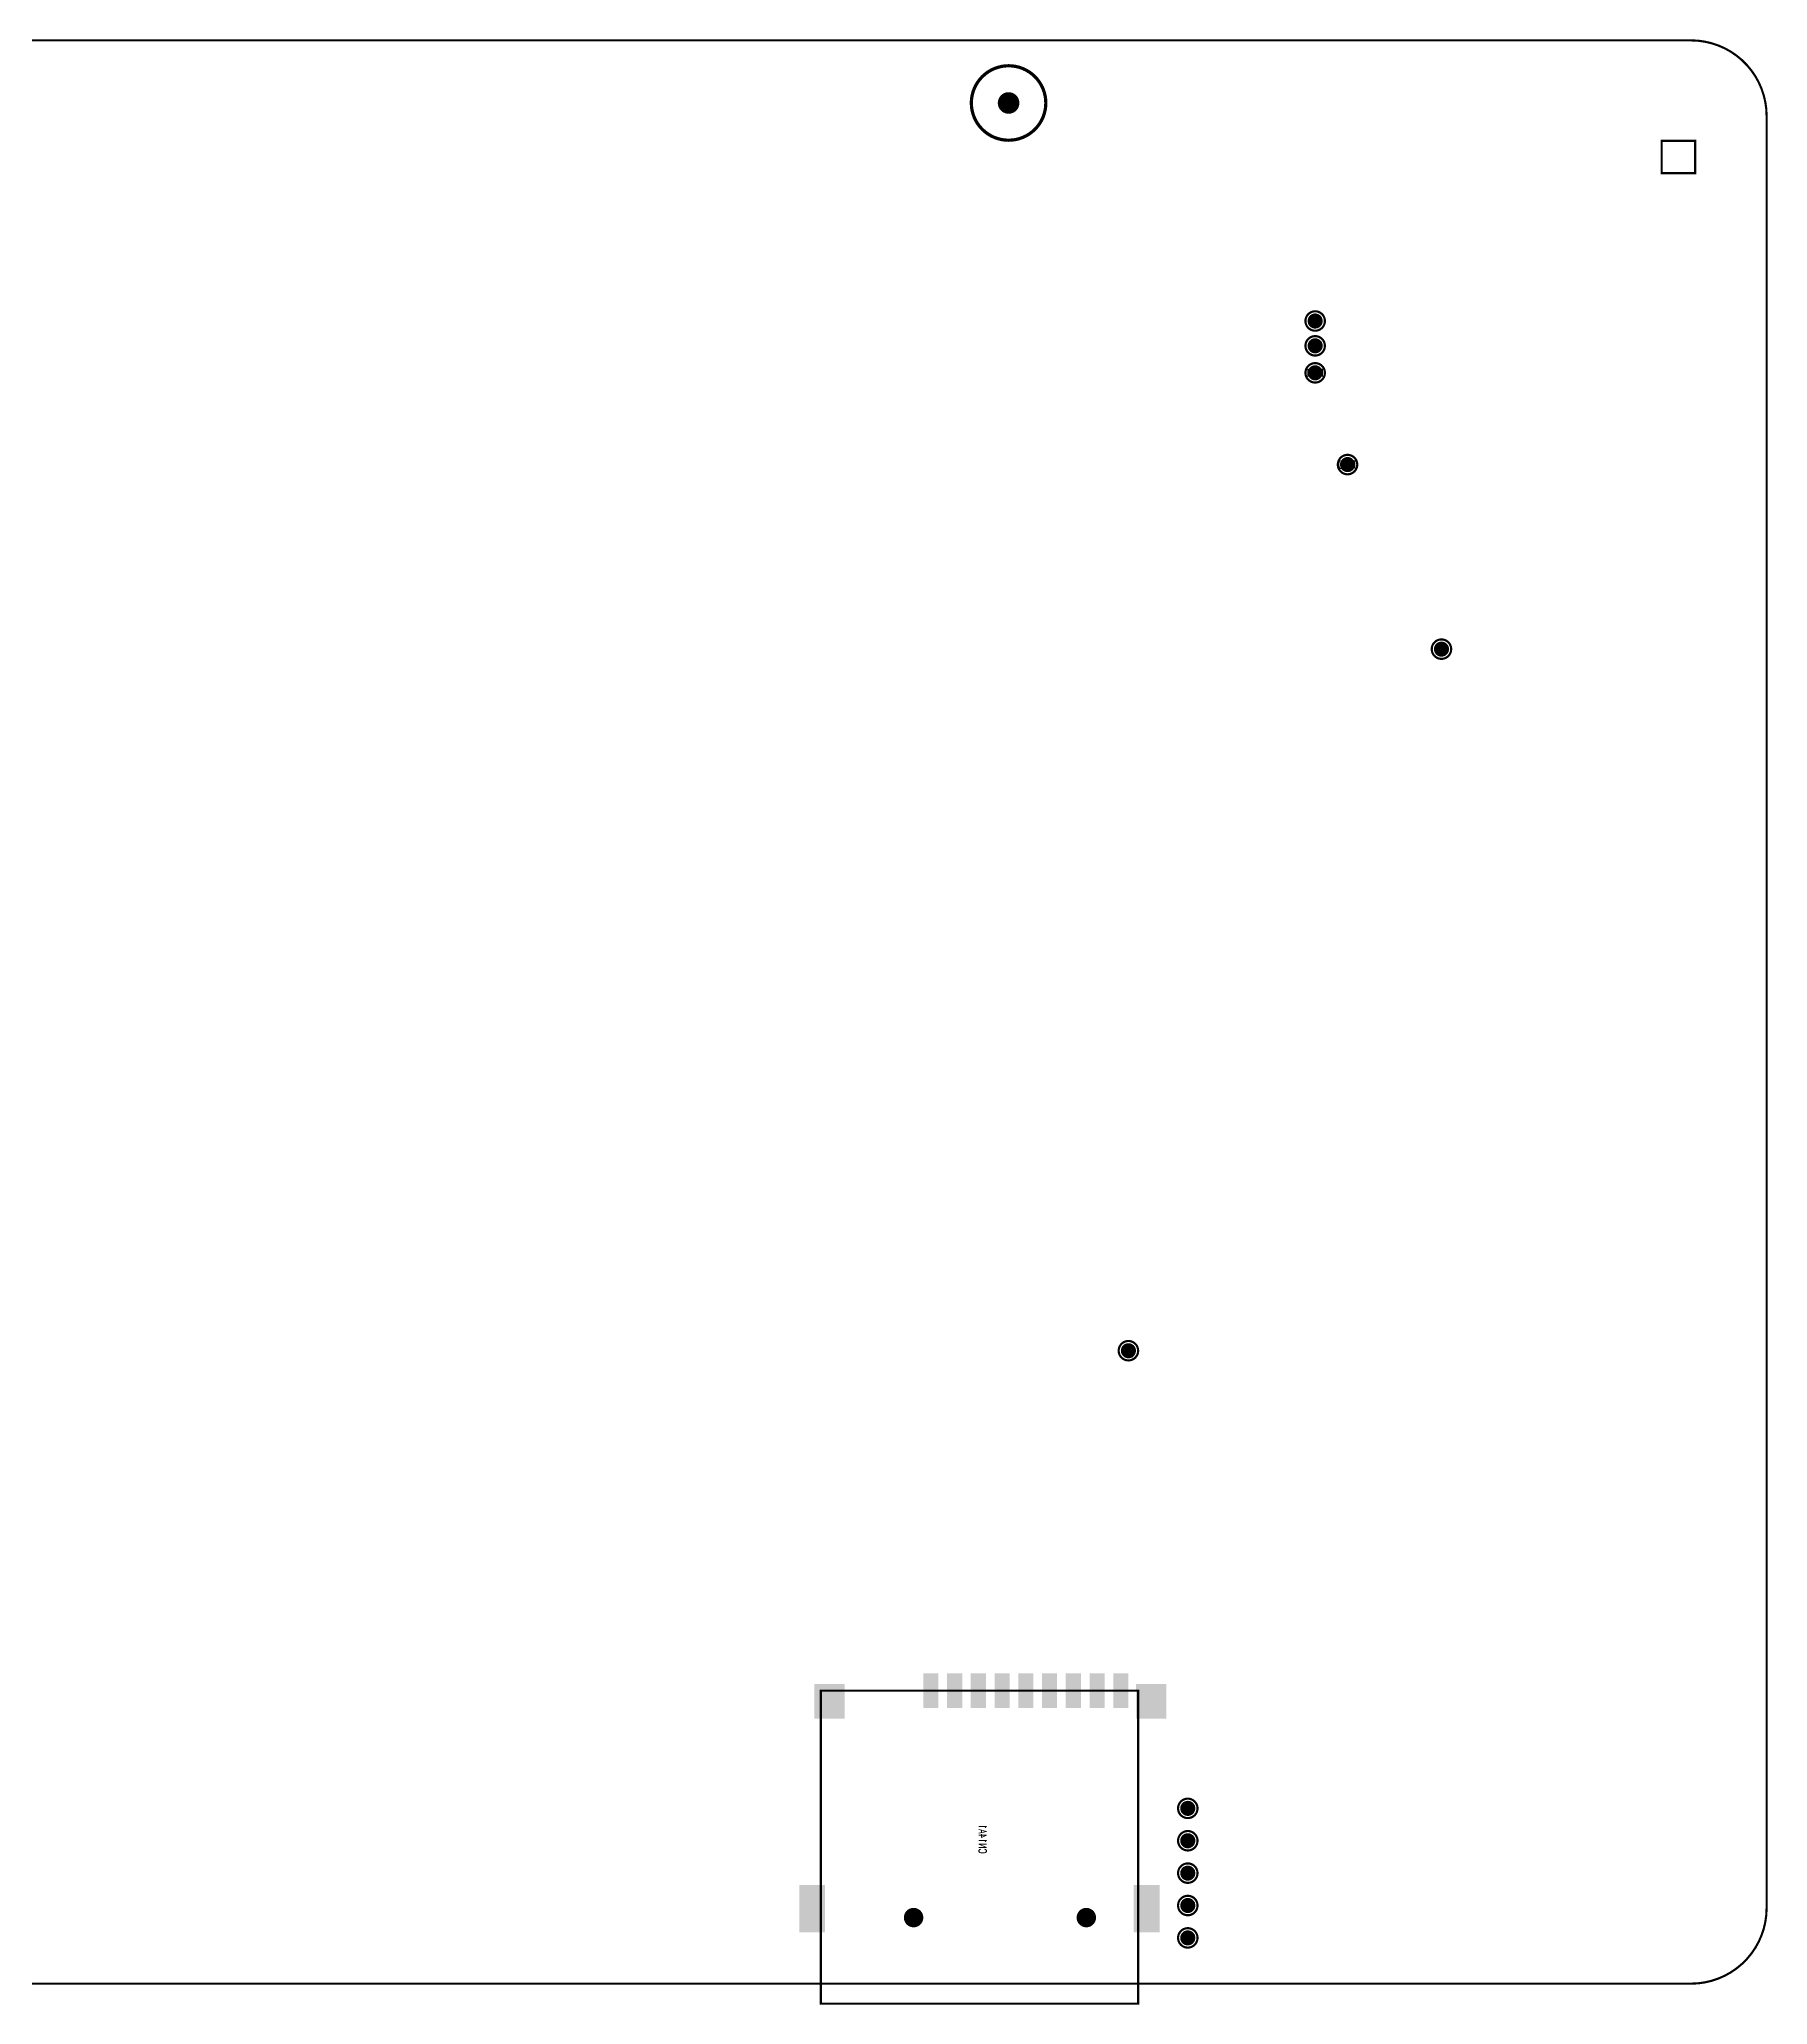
# Model space of a CAD drawing. Extents: x -4 to 157, y -4 to 87.
# Drawn here: x 76.5 to 156.6, y -4.5 to 86.6 of the extents above; entities that cross this region are included whole.
import ezdxf
from ezdxf.enums import TextEntityAlignment as Align

# ---------------------------------------------------------------- set-up
doc = ezdxf.new("R2010")
doc.units = 0
for name, color, linetype in [('2D_LINE_00', 1, 'CONTINUOUS'), ('BOARD_OUTLINE_00', 254, 'CONTINUOUS'), ('DRIL_NPLTE_THRU_01', 3, 'CONTINUOUS'), ('DRIL_NPLTE_THRU_02', 171, 'CONTINUOUS'), ('DRIL_NPLTE_THRU_03', 222, 'CONTINUOUS'), ('DRIL_NPLTE_THRU_04', 2, 'CONTINUOUS'), ('DRIL_PLTE_THRU_01', 3, 'CONTINUOUS'), ('DRIL_PLTE_THRU_02', 171, 'CONTINUOUS'), ('DRIL_PLTE_THRU_03', 222, 'CONTINUOUS'), ('DRIL_PLTE_THRU_04', 2, 'CONTINUOUS'), ('DRIL_SYMBOL', 254, 'CONTINUOUS'), ('PADS_BOT', 56, 'CONTINUOUS'), ('PADS_INNER', 96, 'CONTINUOUS'), ('PADS_TOP', 96, 'CONTINUOUS'), ('PART_BOT_2DLINE_00', 183, 'CONTINUOUS'), ('PART_BOT_2DLINE_126', 255, 'CONTINUOUS'), ('PART_BOT_CUTOUT_01', 183, 'CONTINUOUS'), ('PART_NAME_04', 253, 'CONTINUOUS'), ('PART_NAME_129', 130, 'CONTINUOUS')]:
    doc.layers.add(name, color=color, linetype=linetype)
doc.styles.add('W0$05', font='simplex', dxfattribs={"width": 0.75})

# ---------------------------------------------------------------- blocks, each defined once
blk = doc.blocks.new('SMOOTH_0$1')
at = {"const_width": 0.05}
blk.add_lwpolyline([(-0.025, 0, 1), (0.025, 0, 1)], format="xyb", close=True, dxfattribs=at)
blk = doc.blocks.new('BOARD_5')
at = {"layer": 'BOARD_OUTLINE_00', "const_width": 0.1}
blk.add_lwpolyline([(0, -3.5, -0.414214), (3.5, 0), (156.51, 0, -0.414214), (160.01, -3.5), (160.01, -86.52, -0.414214), (156.51, -90.02), (3.5, -90.02, -0.414214), (0, -86.52)], format="xyb", close=True, dxfattribs=at)
at = {"layer": 'BOARD_OUTLINE_00'}
for p in [(3.5, 0), (0, -3.5)]:
    blk.add_blockref('SMOOTH_0$1', p, dxfattribs=at)
blk = doc.blocks.new('DRAWING_201')
at = {"layer": '2D_LINE_00', "const_width": 0.1}
blk.add_lwpolyline([(0, 0), (1.55, 0), (1.55, -1.5), (0, -1.5)], close=True, dxfattribs=at)
at = {"layer": '2D_LINE_00'}
for p in [(0, 0), (1.55, 0), (0, -1.5), (1.55, -1.5)]:
    blk.add_blockref('SMOOTH_0$1', p, dxfattribs=at)
blk = doc.blocks.new('PART_BODY_BOT_308')
at = {"layer": 'PART_BOT_2DLINE_126', "const_width": 0.10008}
blk.add_lwpolyline([(0.450088, 0, 1), (-0.450088, 0, 1)], format="xyb", close=True, dxfattribs=at)
blk = doc.blocks.new('DRIL_HOLE_0')
blk.add_lwpolyline([(0, 0, 1), (0, 0, 1)], format="xyb", close=True)
blk = doc.blocks.new('PAD_0')
blk.add_lwpolyline([(0, 0, 1), (0, 0, 1)], format="xyb", close=True)
blk = doc.blocks.new('PAD_1')
at = {"const_width": 0.35}
blk.add_lwpolyline([(0, -0.175, 1), (0, 0.175, 1)], format="xyb", close=True, dxfattribs=at)
blk = doc.blocks.new('STK_BOT_56')
at = {"layer": 'DRIL_PLTE_THRU_01'}
blk.add_blockref('DRIL_HOLE_0', (0, 0), dxfattribs=at)
at = {"layer": 'DRIL_PLTE_THRU_02'}
blk.add_blockref('DRIL_HOLE_0', (0, 0), dxfattribs=at)
at = {"layer": 'DRIL_PLTE_THRU_03'}
blk.add_blockref('DRIL_HOLE_0', (0, 0), dxfattribs=at)
at = {"layer": 'DRIL_PLTE_THRU_04'}
blk.add_blockref('DRIL_HOLE_0', (0, 0), dxfattribs=at)
at = {"layer": 'PADS_BOT'}
blk.add_blockref('PAD_1', (0, 0), dxfattribs=at)
at = {"layer": 'PADS_INNER'}
blk.add_blockref('PAD_0', (0, 0), dxfattribs=at)
at = {"layer": 'PADS_TOP'}
blk.add_blockref('PAD_0', (0, 0), dxfattribs=at)
blk = doc.blocks.new('SYM_BOT_38')
for name in ['PART_BODY_BOT_308', 'STK_BOT_56']:
    blk.add_blockref(name, (0, 0))
blk = doc.blocks.new('PART_BOT_218')
blk.add_blockref('SYM_BOT_38', (0, 0))
at = {"layer": 'PART_NAME_04', "style": 'W0$05', "width": 0.75}
blk.add_text('P4', height=0.35, dxfattribs=at).set_placement((0, 0), align=Align.MIDDLE_CENTER)
blk = doc.blocks.new('PART_BOT_219')
blk.add_blockref('SYM_BOT_38', (0, 0))
at = {"layer": 'PART_NAME_04', "style": 'W0$05', "width": 0.75}
blk.add_text('P5', height=0.35, dxfattribs=at).set_placement((0, 0), align=Align.MIDDLE_CENTER)
blk = doc.blocks.new('PART_BOT_392')
blk.add_blockref('SYM_BOT_38', (0, 0))
at = {"layer": 'PART_NAME_04', "style": 'W0$05', "width": 0.75}
blk.add_text('TP1', height=0.35, dxfattribs=at).set_placement((0, 0), align=Align.MIDDLE_CENTER)
blk = doc.blocks.new('PART_BOT_393')
blk.add_blockref('SYM_BOT_38', (0, 0))
at = {"layer": 'PART_NAME_04', "style": 'W0$05', "width": 0.75}
blk.add_text('TP10', height=0.35, dxfattribs=at).set_placement((0, 0), align=Align.MIDDLE_CENTER)
blk = doc.blocks.new('PART_BOT_394')
blk.add_blockref('SYM_BOT_38', (0, 0))
at = {"layer": 'PART_NAME_04', "style": 'W0$05', "width": 0.75}
blk.add_text('TP11', height=0.35, dxfattribs=at).set_placement((0, 0), align=Align.MIDDLE_CENTER)
blk = doc.blocks.new('PART_BOT_395')
blk.add_blockref('SYM_BOT_38', (0, 0))
at = {"layer": 'PART_NAME_04', "style": 'W0$05', "width": 0.75}
blk.add_text('TP2', height=0.35, dxfattribs=at).set_placement((0, 0), align=Align.MIDDLE_CENTER)
blk = doc.blocks.new('PART_BOT_396')
blk.add_blockref('SYM_BOT_38', (0, 0))
at = {"layer": 'PART_NAME_04', "style": 'W0$05', "width": 0.75}
blk.add_text('TP3', height=0.35, dxfattribs=at).set_placement((0, 0), align=Align.MIDDLE_CENTER)
blk = doc.blocks.new('PART_BOT_397')
blk.add_blockref('SYM_BOT_38', (0, 0))
at = {"layer": 'PART_NAME_04', "style": 'W0$05', "width": 0.75}
blk.add_text('TP4', height=0.35, dxfattribs=at).set_placement((0, 0), align=Align.MIDDLE_CENTER)
blk = doc.blocks.new('PART_BOT_398')
blk.add_blockref('SYM_BOT_38', (0, 0))
at = {"layer": 'PART_NAME_04', "style": 'W0$05', "width": 0.75}
blk.add_text('TP5', height=0.35, dxfattribs=at).set_placement((0, 0), align=Align.MIDDLE_CENTER)
blk = doc.blocks.new('PART_BOT_399')
blk.add_blockref('SYM_BOT_38', (0, 0))
at = {"layer": 'PART_NAME_04', "style": 'W0$05', "width": 0.75}
blk.add_text('TP6', height=0.35, dxfattribs=at).set_placement((0, 0), align=Align.MIDDLE_CENTER)
blk = doc.blocks.new('PART_BOT_402')
blk.add_blockref('SYM_BOT_38', (0, 0))
at = {"layer": 'PART_NAME_04', "style": 'W0$05', "width": 0.75}
blk.add_text('TP9', height=0.35, dxfattribs=at).set_placement((0, 0), align=Align.MIDDLE_CENTER)
blk = doc.blocks.new('PART_BODY_BOT_338')
at = {"layer": 'PART_BOT_CUTOUT_01', "const_width": 0.15}
blk.add_lwpolyline([(1.725, 0, 1), (-1.725, 0, 1)], format="xyb", close=True, dxfattribs=at)
blk = doc.blocks.new('PAD_2')
at = {"const_width": 0.5}
blk.add_lwpolyline([(0, -0.25, 1), (0, 0.25, 1)], format="xyb", close=True, dxfattribs=at)
blk = doc.blocks.new('STK_BOT_92')
at = {"layer": 'DRIL_PLTE_THRU_01'}
blk.add_blockref('DRIL_HOLE_0', (0, 0), dxfattribs=at)
at = {"layer": 'DRIL_PLTE_THRU_02'}
blk.add_blockref('DRIL_HOLE_0', (0, 0), dxfattribs=at)
at = {"layer": 'DRIL_PLTE_THRU_03'}
blk.add_blockref('DRIL_HOLE_0', (0, 0), dxfattribs=at)
at = {"layer": 'DRIL_PLTE_THRU_04'}
blk.add_blockref('DRIL_HOLE_0', (0, 0), dxfattribs=at)
at = {"layer": 'PADS_BOT'}
blk.add_blockref('PAD_2', (0, 0), dxfattribs=at)
at = {"layer": 'PADS_INNER'}
blk.add_blockref('PAD_0', (0, 0), dxfattribs=at)
at = {"layer": 'PADS_TOP'}
blk.add_blockref('PAD_0', (0, 0), dxfattribs=at)
blk = doc.blocks.new('SYM_BOT_68')
for name in ['PART_BODY_BOT_338', 'STK_BOT_92']:
    blk.add_blockref(name, (0, 0))
blk = doc.blocks.new('PART_BOT_458')
blk.add_blockref('SYM_BOT_68', (0, 0))
at = {"layer": 'PART_NAME_04', "style": 'W0$05', "width": 0.75}
blk.add_text('M1', height=0.35, dxfattribs=at).set_placement((0, 0), align=Align.MIDDLE_CENTER)
blk = doc.blocks.new('SMOOTH_0$10008')
at = {"const_width": 0.05004}
blk.add_lwpolyline([(-0.02502, 0, 1), (0.02502, 0, 1)], format="xyb", close=True, dxfattribs=at)
blk = doc.blocks.new('PART_BODY_BOT_340')
at = {"layer": 'PART_BOT_2DLINE_00', "const_width": 0.1}
blk.add_lwpolyline([(3.984, -6.4), (3.984, 8.3), (-10.516, 8.3), (-10.516, -6.4)], close=True, dxfattribs=at)
at = {"layer": 'PART_BOT_2DLINE_00'}
for p in [(-10.516, 8.3), (3.984, 8.3), (-10.516, -6.4), (3.984, -6.4)]:
    blk.add_blockref('SMOOTH_0$10008', p, dxfattribs=at)
blk = doc.blocks.new('PAD_3')
at = {"const_width": 0.699998}
blk.add_lwpolyline([(-0.799998, 0), (0.799998, 0)], dxfattribs=at)
blk = doc.blocks.new('STK_BOT_100')
at = {"layer": 'DRIL_PLTE_THRU_01'}
blk.add_blockref('DRIL_HOLE_0', (0, 0), dxfattribs=at)
at = {"layer": 'DRIL_PLTE_THRU_02'}
blk.add_blockref('DRIL_HOLE_0', (0, 0), dxfattribs=at)
at = {"layer": 'DRIL_PLTE_THRU_03'}
blk.add_blockref('DRIL_HOLE_0', (0, 0), dxfattribs=at)
at = {"layer": 'DRIL_PLTE_THRU_04'}
blk.add_blockref('DRIL_HOLE_0', (0, 0), dxfattribs=at)
at = {"layer": 'PADS_BOT'}
blk.add_blockref('PAD_3', (0, 0), dxfattribs=at)
at = {"layer": 'PADS_INNER'}
blk.add_blockref('PAD_0', (0, 0), dxfattribs=at)
at = {"layer": 'PADS_TOP'}
blk.add_blockref('PAD_0', (0, 0), dxfattribs=at)
blk = doc.blocks.new('PAD_4')
at = {"const_width": 1.399997}
blk.add_lwpolyline([(-0.799998, 0), (0.799998, 0)], dxfattribs=at)
blk = doc.blocks.new('STK_BOT_101')
at = {"layer": 'DRIL_PLTE_THRU_01'}
blk.add_blockref('DRIL_HOLE_0', (0, 0), dxfattribs=at)
at = {"layer": 'DRIL_PLTE_THRU_02'}
blk.add_blockref('DRIL_HOLE_0', (0, 0), dxfattribs=at)
at = {"layer": 'DRIL_PLTE_THRU_03'}
blk.add_blockref('DRIL_HOLE_0', (0, 0), dxfattribs=at)
at = {"layer": 'DRIL_PLTE_THRU_04'}
blk.add_blockref('DRIL_HOLE_0', (0, 0), dxfattribs=at)
at = {"layer": 'PADS_BOT'}
blk.add_blockref('PAD_4', (0, 0), dxfattribs=at)
at = {"layer": 'PADS_INNER'}
blk.add_blockref('PAD_0', (0, 0), dxfattribs=at)
at = {"layer": 'PADS_TOP'}
blk.add_blockref('PAD_0', (0, 0), dxfattribs=at)
blk = doc.blocks.new('PAD_5')
at = {"const_width": 1.2}
blk.add_lwpolyline([(-1.1, 0), (1.1, 0)], dxfattribs=at)
blk = doc.blocks.new('STK_BOT_102')
at = {"layer": 'DRIL_PLTE_THRU_01'}
blk.add_blockref('DRIL_HOLE_0', (0, 0), dxfattribs=at)
at = {"layer": 'DRIL_PLTE_THRU_02'}
blk.add_blockref('DRIL_HOLE_0', (0, 0), dxfattribs=at)
at = {"layer": 'DRIL_PLTE_THRU_03'}
blk.add_blockref('DRIL_HOLE_0', (0, 0), dxfattribs=at)
at = {"layer": 'DRIL_PLTE_THRU_04'}
blk.add_blockref('DRIL_HOLE_0', (0, 0), dxfattribs=at)
at = {"layer": 'PADS_BOT'}
blk.add_blockref('PAD_5', (0, 0), dxfattribs=at)
at = {"layer": 'PADS_INNER'}
blk.add_blockref('PAD_0', (0, 0), dxfattribs=at)
at = {"layer": 'PADS_TOP'}
blk.add_blockref('PAD_0', (0, 0), dxfattribs=at)
blk = doc.blocks.new('DRIL_SYMBOL_0$9')
at = {"layer": 'DRIL_SYMBOL', "const_width": 0.0508}
for points in [[(-0.254, 0), (0.254, 0)], [(0, -0.254), (0, 0.254)]]:
    blk.add_lwpolyline(points, dxfattribs=at)
blk = doc.blocks.new('DRIL_HOLE_0$9')
at = {"const_width": 0.45}
blk.add_lwpolyline([(-0.225, 0, 1), (0.225, 0, 1)], format="xyb", close=True, dxfattribs=at)
blk.add_blockref('DRIL_SYMBOL_0$9', (0, 0))
blk = doc.blocks.new('PAD_6')
at = {"const_width": 0.45}
blk.add_lwpolyline([(0, -0.225, 1), (0, 0.225, 1)], format="xyb", close=True, dxfattribs=at)
blk = doc.blocks.new('STK_BOT_103')
at = {"layer": 'DRIL_NPLTE_THRU_01'}
blk.add_blockref('DRIL_HOLE_0$9', (0, 0), dxfattribs=at)
at = {"layer": 'DRIL_NPLTE_THRU_02'}
blk.add_blockref('DRIL_HOLE_0$9', (0, 0), dxfattribs=at)
at = {"layer": 'DRIL_NPLTE_THRU_03'}
blk.add_blockref('DRIL_HOLE_0$9', (0, 0), dxfattribs=at)
at = {"layer": 'DRIL_NPLTE_THRU_04'}
blk.add_blockref('DRIL_HOLE_0$9', (0, 0), dxfattribs=at)
at = {"layer": 'PADS_BOT'}
blk.add_blockref('PAD_6', (0, 0), dxfattribs=at)
at = {"layer": 'PADS_INNER'}
blk.add_blockref('PAD_6', (0, 0), dxfattribs=at)
at = {"layer": 'PADS_TOP'}
blk.add_blockref('PAD_6', (0, 0), dxfattribs=at)
blk = doc.blocks.new('SYM_BOT_70')
for name, p in [('STK_BOT_102', (-0.416, 8.7)), ('STK_BOT_101', (-10.016, 7.9)), ('PART_BODY_BOT_340', (0, 0)), ('STK_BOT_103', (0, 4)), ('STK_BOT_100', (-10.516, 3.2)), ('STK_BOT_100', (-10.516, 2.1)), ('STK_BOT_100', (-10.516, 1)), ('STK_BOT_100', (-10.516, -0.1)), ('STK_BOT_100', (-10.516, -1.2)), ('STK_BOT_100', (-10.516, -2.3)), ('STK_BOT_100', (-10.516, -3.4)), ('STK_BOT_103', (0, -4)), ('STK_BOT_100', (-10.516, -4.5)), ('STK_BOT_100', (-10.516, -5.6)), ('STK_BOT_101', (-10.016, -7)), ('STK_BOT_102', (-0.416, -6.8))]:
    blk.add_blockref(name, p)
blk = doc.blocks.new('PART_BOT_466')
blk.add_blockref('SYM_BOT_70', (0, 0))
at = {"layer": 'PART_NAME_129', "style": 'W0$05', "width": 0.75}
blk.add_text('CN14A1', height=0.35, rotation=180, dxfattribs=at).set_placement((-3.641, 0.8), align=Align.MIDDLE_CENTER)

msp = doc.modelspace()

# ---------------------------------------------------------------- block references
for name, p in [('BOARD_5', (-3.5, 86.5)), ('DRAWING_201', (151.65, 81.85))]:
    msp.add_blockref(name, p)
at = {"xscale": -1}
for name, p in [('PART_BOT_458', (121.4, 83.6)), ('PART_BOT_219', (135.6, 73.5)), ('PART_BOT_402', (135.6, 72.35)), ('PART_BOT_394', (135.6, 71.1)), ('PART_BOT_393', (137.1, 66.85)), ('PART_BOT_218', (141.45, 58.3))]:
    msp.add_blockref(name, p, dxfattribs=at)
for name, p, rotation in [('PART_BOT_399', (126.95, 25.8), -90), ('PART_BOT_466', (121, -0.46), -270), ('PART_BOT_396', (129.7, 4.6), -9.462), ('PART_BOT_395', (129.7, 3.1), -9.462), ('PART_BOT_398', (129.7, 1.6), -9.462), ('PART_BOT_392', (129.7, 0.1), -9.462), ('PART_BOT_397', (129.7, -1.4), -9.462)]:
    msp.add_blockref(name, p, dxfattribs=dict(at, rotation=rotation))

doc.saveas('drawing.dxf')
